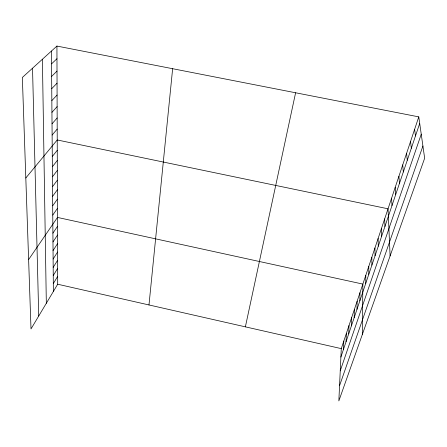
<?xml version="1.0" encoding="UTF-8"?>
<svg xmlns="http://www.w3.org/2000/svg" width="447" height="447" viewBox="0 0 447 447"><rect width="100%" height="100%" fill="white"/><g stroke="black" fill="none" stroke-linecap="round" stroke-linejoin="round"><path stroke-width="0.67" d="M365.752 283.353L365.791 275.318M362.31 334.546L362.858 284.091L57.479 217.426L28.619 259.567M359.852 300.842L359.98 292.696M356.985 309.335L357.159 301.138M354.175 317.666L354.387 309.419M351.415 325.841L351.672 317.554M348.71 333.864L349.001 325.533M346.051 341.743L346.38 333.373M343.447 349.476L343.804 341.067M418.778 116.874L341.279 348.626L338.843 400.931L424.65 158.216L418.778 116.874L56.931 46.069L22.35 77.46L31.005 328.947L57.691 284.225L56.931 46.069M148.985 304.96L172.637 68.709M245.375 326.846L295.607 92.775M340.882 357.064L419.705 123.406M340.24 370.859L421.242 134.195M339.547 385.755L422.918 146.007M53.31 283.571L57.663 276.386M53.243 275.542L57.641 268.407M53.182 267.373L57.613 260.283M53.115 259.048L57.585 252.019M53.048 250.577L57.562 243.604M52.975 241.95L57.534 235.038M52.908 233.161L57.507 226.316M52.763 215.085L57.445 208.38M52.685 205.788L57.417 199.155M52.612 196.311L57.389 189.763M52.534 186.65L57.356 180.186M52.455 176.8L57.328 170.424M52.372 166.753L57.294 160.467M52.288 156.506L57.261 150.321M25.809 177.99L57.227 139.967L388.041 208.799L390.102 255.941M52.12 135.05L57.194 129.082M52.025 123.819L57.16 117.974M51.936 112.348L57.121 106.626M51.841 100.62L57.087 95.032M51.746 88.64L57.048 83.192M51.645 76.387L57.009 71.09M51.545 63.865L56.97 58.719M57.691 284.225L341.279 348.626M414.626 129.3L415.464 135.977M410.564 141.436L411.324 148.259M406.597 153.299L407.278 160.255M402.719 164.898L403.323 171.978M398.925 176.235L399.456 183.432M395.221 187.327L395.679 194.635M391.589 198.177L391.98 205.592M384.666 218.89L384.934 226.489M381.358 228.775L381.57 236.457M32.525 68.223L38.733 316.001M378.123 238.458L378.279 246.219M42.398 59.261L46.326 303.273M374.944 247.951L375.05 255.785M51.444 51.053L53.372 291.461M371.837 257.254L371.887 265.16M368.786 266.373L368.786 274.346"/></g></svg>
